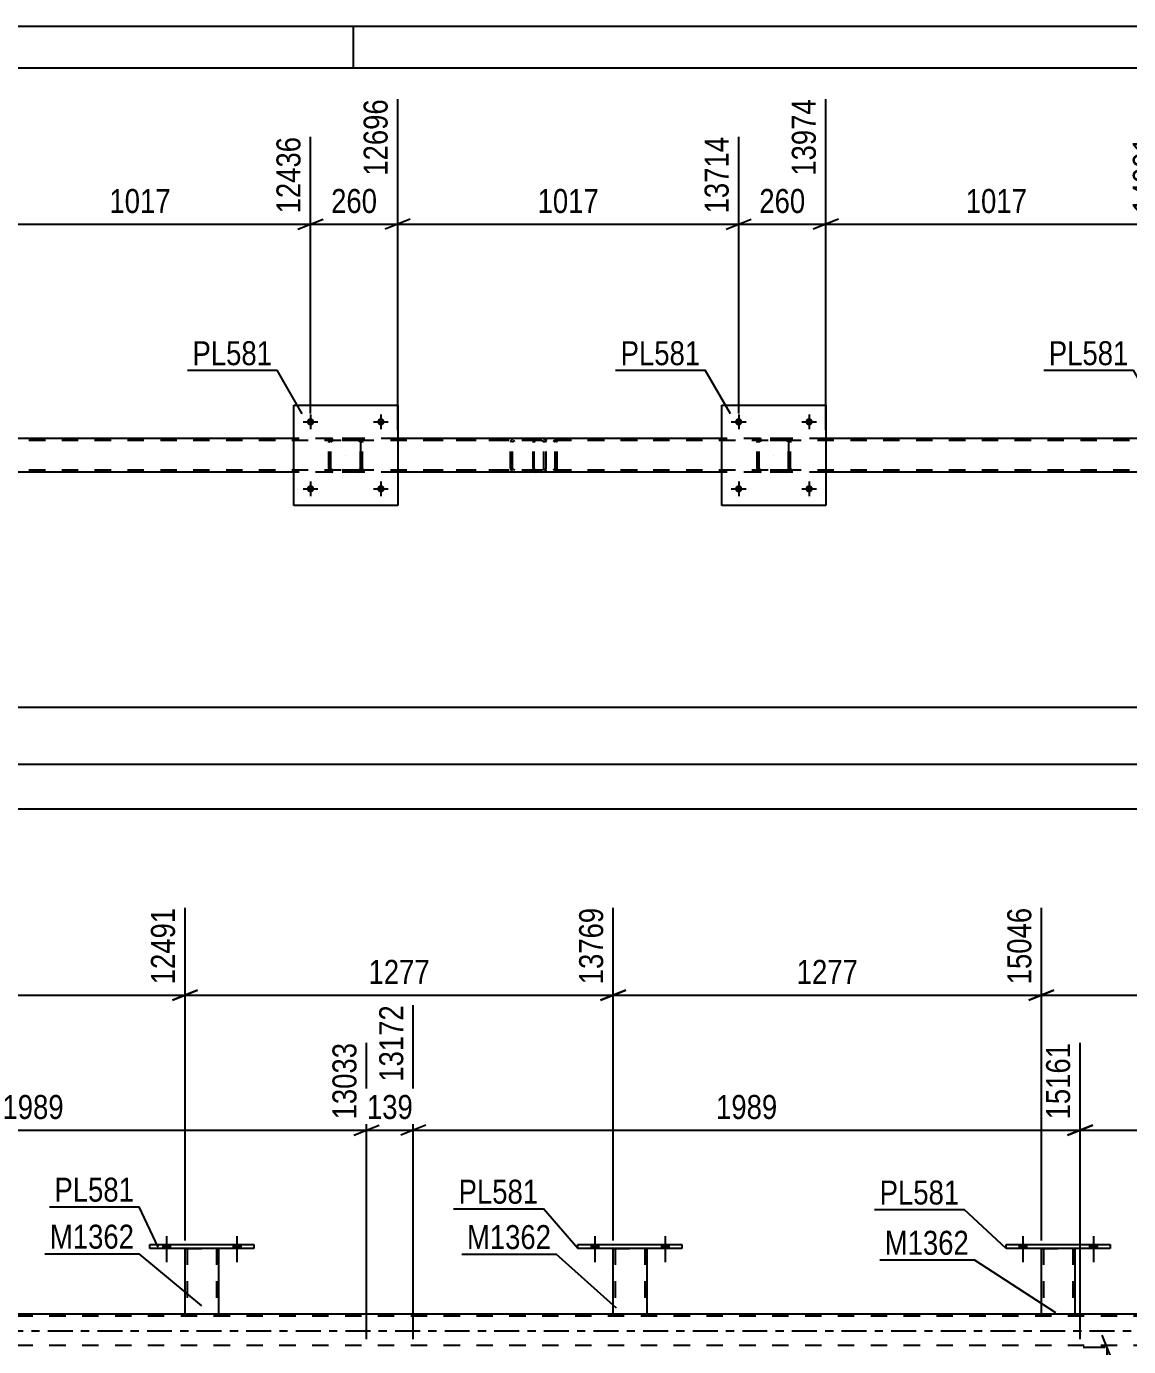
# Model space of a CAD drawing. Header units: millimetres. Extents: x -123 to 718, y -437 to 157.
# Drawn here: x 469.5 to 601, y -0.9 to 156.7 of the extents above; entities that cross this region are included whole.
import ezdxf

# ---------------------------------------------------------------- set-up
doc = ezdxf.new("R2010")
doc.units = ezdxf.units.MM
doc.linetypes.add('DXK_LINE_DOT2', pattern=[3.9198, 1.9599, -1.9599])
doc.linetypes.add('DXK_LINE_DOT3', pattern=[5.9187, 2.979, -0.9799, 0.9799, -0.9799])
doc.styles.add('Arial Narrow', font='ARIALN.TTF', dxfattribs={"height": 0.2})

# ---------------------------------------------------------------- blocks, each defined once
blk = doc.blocks.new('Unknown-232816598-1133')
at = {"color": 5, "linetype": 'Continuous'}
for p, q in [((718.5, 156.71), (-122.5, 156.71)), ((508.5, 151.71), (508.5, 156.71)), ((713.5, 151.71), (-117.5, 151.71))]:
    blk.add_line(p, q, dxfattribs=at)
blk = doc.blocks.new('Part-232816598-6915 - 6691')
at = {"color": 7, "linetype": 'DXK_LINE_DOT2'}
for p, q in [((529.97, 107.22), (529.95, 107.03)), ((530.03, 107.37), (529.97, 107.22)), ((530.12, 107.48), (530.03, 107.37)), ((530.1, 107.13), (530.13, 107.2)), ((530.22, 107.51), (530.12, 107.48)), ((530.13, 107.2), (530.17, 107.26)), ((530.17, 107.26), (530.22, 107.27)), ((542.38, 107.51), (530.22, 107.51)), ((542.38, 107.27), (530.22, 107.27)), ((531.5, 107.51), (531.5, 107.27)), ((532.51, 107.48), (532.32, 107.51)), ((532.32, 107.27), (532.41, 107.26)), ((532.41, 107.26), (532.49, 107.2)), ((532.49, 107.2), (532.55, 107.13)), ((532.82, 107.03), (532.78, 107.22)), ((529.95, 103.99), (529.95, 107.03)), ((530.09, 107.03), (530.1, 107.13)), ((530.09, 103.99), (530.09, 107.03)), ((532.55, 107.13), (532.57, 107.03)), ((532.57, 103.99), (532.57, 107.03)), ((532.82, 103.99), (532.82, 107.03)), ((529.95, 103.99), (529.97, 103.81)), ((529.97, 103.81), (530.03, 103.65)), ((530.03, 103.65), (530.12, 103.55)), ((530.1, 103.9), (530.09, 103.99)), ((530.13, 103.82), (530.1, 103.9)), ((530.12, 103.55), (530.22, 103.51)), ((530.17, 103.77), (530.13, 103.82)), ((530.22, 103.75), (530.17, 103.77)), ((542.38, 103.75), (530.22, 103.75)), ((542.38, 103.51), (530.22, 103.51)), ((531.5, 103.51), (531.5, 103.75)), ((532.41, 103.77), (532.32, 103.75)), ((532.32, 103.51), (532.51, 103.55)), ((532.49, 103.82), (532.41, 103.77)), ((532.55, 103.9), (532.49, 103.82)), ((532.57, 103.99), (532.55, 103.9)), ((532.78, 103.81), (532.82, 103.99))]:
    blk.add_line(p, q, dxfattribs=at)
for centre, start, end in [((532.33, 107.02), 23.8494, 68.8059), ((532.33, 104.01), 291.1941, 336.1506)]:
    blk.add_arc(centre, 0.492, start, end, dxfattribs=at)
blk = doc.blocks.new('Part-232816598-49772 - 6691')
at = {"color": 7, "linetype": 'DXK_LINE_DOT2'}
for p, q in [((505.59, 107.03), (505.63, 107.22)), ((505.63, 107.22), (505.59, 107.03)), ((505.85, 107.12), (505.9, 107.2)), ((505.89, 107.48), (506.07, 107.51)), ((506.07, 107.51), (505.89, 107.48)), ((505.9, 107.2), (505.98, 107.25)), ((505.98, 107.25), (506.07, 107.27)), ((509.11, 107.51), (506.07, 107.51)), ((509.11, 107.27), (506.07, 107.27)), ((509.11, 107.51), (509.3, 107.48)), ((509.3, 107.48), (509.11, 107.51)), ((509.11, 107.27), (509.21, 107.25)), ((509.21, 107.25), (509.28, 107.2)), ((509.28, 107.2), (509.34, 107.12)), ((509.56, 107.22), (509.59, 107.03)), ((509.59, 107.03), (509.56, 107.22)), ((505.59, 103.99), (505.59, 107.03)), ((505.59, 103.99), (505.59, 107.03)), ((505.83, 107.03), (505.85, 107.12)), ((505.83, 103.99), (505.83, 107.03)), ((505.83, 103.99), (505.83, 107.03)), ((509.34, 107.12), (509.35, 107.03)), ((509.35, 103.99), (509.35, 107.03)), ((509.35, 107.03), (509.35, 103.99)), ((509.59, 103.99), (509.59, 107.03)), ((509.59, 103.99), (509.59, 107.03)), ((505.63, 103.81), (505.59, 103.99)), ((505.59, 103.99), (505.63, 103.81)), ((505.85, 103.9), (505.83, 103.99)), ((505.9, 103.82), (505.85, 103.9)), ((506.07, 103.51), (505.89, 103.55)), ((505.89, 103.55), (506.07, 103.51)), ((505.98, 103.77), (505.9, 103.82)), ((506.07, 103.75), (505.98, 103.77)), ((509.11, 103.75), (506.07, 103.75)), ((509.11, 103.51), (506.07, 103.51)), ((509.21, 103.77), (509.11, 103.75)), ((509.3, 103.55), (509.11, 103.51)), ((509.11, 103.51), (509.3, 103.55)), ((509.28, 103.82), (509.21, 103.77)), ((509.34, 103.9), (509.28, 103.82)), ((509.35, 103.99), (509.34, 103.9)), ((509.59, 103.99), (509.56, 103.81)), ((509.56, 103.81), (509.59, 103.99))]:
    blk.add_line(p, q, dxfattribs=at)
at = {"color": 7, "linetype": 'DXK_LINE_DOT3'}
blk.add_line((507.59, 105.51), (507.59, 105.51), dxfattribs=at)
at = {"color": 7, "linetype": 'DXK_LINE_DOT2'}
for centre, start, end in [((506.07, 107.03), 112.5, 157.5), ((506.07, 107.03), 112.5, 157.5), ((509.11, 107.03), 22.5, 67.5), ((509.11, 107.03), 22.5, 67.5), ((506.07, 103.99), 202.5, 247.5), ((506.07, 103.99), 202.5, 247.5), ((509.11, 103.99), 292.5, 337.5), ((509.11, 103.99), 292.5, 337.5)]:
    blk.add_arc(centre, 0.48, start, end, dxfattribs=at)
blk = doc.blocks.new('Part-232816598-6811 - 6691')
at = {"color": 7, "linetype": 'DXK_LINE_DOT2'}
for p, q in [((624.63, 107.27), (293.9, 107.27)), ((513.79, 107.51), (501.39, 107.51)), ((564.87, 107.51), (552.47, 107.51)), ((624.63, 103.75), (293.9, 103.75)), ((513.79, 103.51), (501.39, 103.51)), ((564.87, 103.51), (552.47, 103.51))]:
    blk.add_line(p, q, dxfattribs=at)
at = {"color": 2, "linetype": 'Continuous'}
for p, q in [((501.39, 107.51), (462.71, 107.51)), ((552.47, 107.51), (513.79, 107.51)), ((603.55, 107.51), (564.87, 107.51)), ((501.39, 103.51), (462.71, 103.51)), ((552.47, 103.51), (513.79, 103.51)), ((603.55, 103.51), (564.87, 103.51))]:
    blk.add_line(p, q, dxfattribs=at)
blk = doc.blocks.new('Part-232816598-6923 - 6691')
at = {"color": 7, "linetype": 'DXK_LINE_DOT2'}
for p, q in [((530.99, 107.51), (516, 107.51)), ((530.99, 107.27), (516, 107.27)), ((527.28, 107.22), (527.24, 107.03)), ((527.52, 107.13), (527.57, 107.2)), ((527.75, 107.51), (527.56, 107.48)), ((527.57, 107.2), (527.66, 107.26)), ((527.66, 107.26), (527.75, 107.27)), ((531.18, 107.48), (530.99, 107.51)), ((530.99, 107.27), (531.09, 107.26)), ((531.09, 107.26), (531.17, 107.2)), ((531.17, 107.2), (531.23, 107.13)), ((531.5, 107.03), (531.46, 107.22)), ((527.24, 103.99), (527.24, 107.03)), ((527.5, 107.03), (527.52, 107.13)), ((527.5, 103.99), (527.5, 107.03)), ((531.23, 107.13), (531.24, 107.03)), ((531.24, 103.99), (531.24, 107.03)), ((531.5, 103.99), (531.5, 107.03)), ((530.99, 103.75), (516, 103.75)), ((530.99, 103.51), (516, 103.51)), ((527.24, 103.99), (527.28, 103.81)), ((527.52, 103.9), (527.5, 103.99)), ((527.57, 103.82), (527.52, 103.9)), ((527.56, 103.55), (527.75, 103.51)), ((527.66, 103.77), (527.57, 103.82)), ((527.75, 103.75), (527.66, 103.77)), ((531.09, 103.77), (530.99, 103.75)), ((530.99, 103.51), (531.18, 103.55)), ((531.17, 103.82), (531.09, 103.77)), ((531.23, 103.9), (531.17, 103.82)), ((531.24, 103.99), (531.23, 103.9)), ((531.46, 103.81), (531.5, 103.99))]:
    blk.add_line(p, q, dxfattribs=at)
for centre, start, end in [((527.73, 107.01), 110.7583, 155.68), ((531.01, 107.01), 24.32, 69.2417), ((527.73, 104.01), 204.32, 249.2417), ((531.01, 104.01), 290.7583, 335.68)]:
    blk.add_arc(centre, 0.496, start, end, dxfattribs=at)
blk = doc.blocks.new('Part-232816598-49773 - 6691')
at = {"color": 2, "linetype": 'Continuous'}
for p, q in [((501.39, 99.51), (501.39, 111.51)), ((501.39, 111.51), (513.79, 111.51)), ((513.79, 111.51), (513.79, 99.51)), ((513.79, 99.51), (501.39, 99.51))]:
    blk.add_line(p, q, dxfattribs=at)
blk = doc.blocks.new('Part-232816598-49774 - 6691')
at = {"color": 7, "linetype": 'DXK_LINE_DOT2'}
for p, q in [((556.67, 107.03), (556.71, 107.22)), ((556.71, 107.22), (556.67, 107.03)), ((556.93, 107.12), (556.98, 107.2)), ((556.97, 107.48), (557.15, 107.51)), ((557.15, 107.51), (556.97, 107.48)), ((556.98, 107.2), (557.06, 107.25)), ((557.06, 107.25), (557.15, 107.27)), ((560.19, 107.51), (557.15, 107.51)), ((560.19, 107.27), (557.15, 107.27)), ((560.19, 107.51), (560.38, 107.48)), ((560.38, 107.48), (560.19, 107.51)), ((560.19, 107.27), (560.29, 107.25)), ((560.29, 107.25), (560.36, 107.2)), ((560.36, 107.2), (560.42, 107.12)), ((560.64, 107.22), (560.67, 107.03)), ((560.67, 107.03), (560.64, 107.22)), ((556.67, 103.99), (556.67, 107.03)), ((556.67, 103.99), (556.67, 107.03)), ((556.91, 107.03), (556.93, 107.12)), ((556.91, 103.99), (556.91, 107.03)), ((556.91, 103.99), (556.91, 107.03)), ((560.42, 107.12), (560.43, 107.03)), ((560.43, 103.99), (560.43, 107.03)), ((560.43, 107.03), (560.43, 103.99)), ((560.67, 103.99), (560.67, 107.03)), ((560.67, 103.99), (560.67, 107.03)), ((556.71, 103.81), (556.67, 103.99)), ((556.67, 103.99), (556.71, 103.81)), ((556.93, 103.9), (556.91, 103.99)), ((556.98, 103.82), (556.93, 103.9)), ((557.15, 103.51), (556.97, 103.55)), ((556.97, 103.55), (557.15, 103.51)), ((557.06, 103.77), (556.98, 103.82)), ((557.15, 103.75), (557.06, 103.77)), ((560.19, 103.75), (557.15, 103.75)), ((560.19, 103.51), (557.15, 103.51)), ((560.29, 103.77), (560.19, 103.75)), ((560.38, 103.55), (560.19, 103.51)), ((560.19, 103.51), (560.38, 103.55)), ((560.36, 103.82), (560.29, 103.77)), ((560.42, 103.9), (560.36, 103.82)), ((560.43, 103.99), (560.42, 103.9)), ((560.67, 103.99), (560.64, 103.81)), ((560.64, 103.81), (560.67, 103.99))]:
    blk.add_line(p, q, dxfattribs=at)
at = {"color": 7, "linetype": 'DXK_LINE_DOT3'}
blk.add_line((558.67, 105.51), (558.67, 105.51), dxfattribs=at)
at = {"color": 7, "linetype": 'DXK_LINE_DOT2'}
for centre, start, end in [((557.15, 107.03), 112.5, 157.5), ((557.15, 107.03), 112.5, 157.5), ((560.19, 107.03), 22.5, 67.5), ((560.19, 107.03), 22.5, 67.5), ((557.15, 103.99), 202.5, 247.5), ((557.15, 103.99), 202.5, 247.5), ((560.19, 103.99), 292.5, 337.5), ((560.19, 103.99), 292.5, 337.5)]:
    blk.add_arc(centre, 0.48, start, end, dxfattribs=at)
blk = doc.blocks.new('Part-232816598-49775 - 6691')
at = {"color": 2, "linetype": 'Continuous'}
for p, q in [((552.47, 99.51), (552.47, 111.51)), ((552.47, 111.51), (564.87, 111.51)), ((564.87, 111.51), (564.87, 99.51)), ((564.87, 99.51), (552.47, 99.51))]:
    blk.add_line(p, q, dxfattribs=at)
blk = doc.blocks.new('Bolt-232816598-49798 - 6691')
at = {"linetype": 'Continuous'}
for points in [[(503.83, 101.51, -1), (502.95, 101.51, -1)], [(512.23, 101.51, -1), (511.35, 101.51, -1)]]:
    blk.add_hatch(color=1, dxfattribs=at).paths.add_polyline_path(points)
at = {"color": 1, "linetype": 'Continuous'}
for p, q in [((502.51, 101.51), (504.27, 101.51)), ((503.39, 102.39), (503.39, 100.63)), ((510.91, 101.51), (512.67, 101.51)), ((511.79, 102.39), (511.79, 100.63))]:
    blk.add_line(p, q, dxfattribs=at)
blk = doc.blocks.new('Bolt-232816598-49799 - 6691')
at = {"linetype": 'Continuous'}
for points in [[(503.83, 109.51, -1), (502.95, 109.51, -1)], [(512.23, 109.51, -1), (511.35, 109.51, -1)]]:
    blk.add_hatch(color=1, dxfattribs=at).paths.add_polyline_path(points)
at = {"color": 1, "linetype": 'Continuous'}
for p, q in [((503.39, 110.39), (503.39, 108.63)), ((511.79, 110.39), (511.79, 108.63)), ((502.51, 109.51), (504.27, 109.51)), ((510.91, 109.51), (512.67, 109.51))]:
    blk.add_line(p, q, dxfattribs=at)
blk = doc.blocks.new('Bolt-232816598-49800 - 6691')
at = {"linetype": 'Continuous'}
for points in [[(554.91, 101.51, -1), (554.03, 101.51, -1)], [(563.31, 101.51, -1), (562.43, 101.51, -1)]]:
    blk.add_hatch(color=1, dxfattribs=at).paths.add_polyline_path(points)
at = {"color": 1, "linetype": 'Continuous'}
for p, q in [((553.59, 101.51), (555.35, 101.51)), ((554.47, 102.39), (554.47, 100.63)), ((561.99, 101.51), (563.75, 101.51)), ((562.87, 102.39), (562.87, 100.63))]:
    blk.add_line(p, q, dxfattribs=at)
blk = doc.blocks.new('Bolt-232816598-49801 - 6691')
at = {"linetype": 'Continuous'}
for points in [[(554.91, 109.51, -1), (554.03, 109.51, -1)], [(563.31, 109.51, -1), (562.43, 109.51, -1)]]:
    blk.add_hatch(color=1, dxfattribs=at).paths.add_polyline_path(points)
at = {"color": 1, "linetype": 'Continuous'}
for p, q in [((554.47, 110.39), (554.47, 108.63)), ((562.87, 110.39), (562.87, 108.63)), ((553.59, 109.51), (555.35, 109.51)), ((561.99, 109.51), (563.75, 109.51))]:
    blk.add_line(p, q, dxfattribs=at)
blk = doc.blocks.new('Bolt-232816598-50254 - 5056')
at = {"linetype": 'Continuous'}
for points in [[(536.86, 10.84), (537.74, 10.84), (537.74, 11.32), (536.86, 11.32)], [(545.26, 10.84), (546.14, 10.84), (546.14, 11.32), (545.26, 11.32)]]:
    blk.add_hatch(color=1, dxfattribs=at).paths.add_polyline_path(points)
at = {"color": 1, "linetype": 'Continuous'}
for p, q in [((536.86, 11.32), (536.86, 10.84)), ((537.3, 12.32), (537.3, 9.2)), ((537.74, 11.32), (537.74, 10.84)), ((545.26, 11.32), (545.26, 10.84)), ((545.7, 12.32), (545.7, 9.2)), ((546.14, 11.32), (546.14, 10.84))]:
    blk.add_line(p, q, dxfattribs=at)
blk = doc.blocks.new('Part-232816598-5214 - 5056')
at = {"color": 7, "linetype": 'DXK_LINE_DOT2'}
for p, q in [((607.46, 2.76), (276.73, 2.76)), ((492.42, 3), (488.42, 3)), ((543.5, 3), (539.5, 3)), ((594.58, 3), (590.58, 3)), ((607.46, -0.76), (276.73, -0.76))]:
    blk.add_line(p, q, dxfattribs=at)
at = {"color": 2, "linetype": 'Continuous'}
for p, q in [((488.42, 3), (441.34, 3)), ((539.5, 3), (492.42, 3)), ((590.58, 3), (543.5, 3)), ((607.46, 3), (594.58, 3))]:
    blk.add_line(p, q, dxfattribs=at)
at = {"color": 7, "linetype": 'DXK_LINE_DOT3'}
blk.add_line((276.73, 1), (607.46, 1), dxfattribs=at)
blk = doc.blocks.new('Part-232816598-50230 - 5056')
at = {"color": 2, "linetype": 'Continuous'}
for p, q in [((590.58, 3), (590.58, 10.84)), ((594.58, 10.84), (594.58, 3)), ((594.55, 3), (590.58, 3)), ((594.58, 3), (594.55, 3))]:
    blk.add_line(p, q, dxfattribs=at)
at = {"color": 7, "linetype": 'DXK_LINE_DOT2'}
for p, q in [((590.58, 10.84), (594.58, 10.84)), ((590.58, 10.84), (590.58, 10.84)), ((590.58, 10.84), (590.58, 10.84)), ((590.82, 10.84), (590.82, 3)), ((594.34, 10.84), (594.34, 3)), ((594.58, 10.84), (594.58, 10.84)), ((594.58, 10.84), (594.58, 10.84)), ((594.32, 3), (594.34, 3))]:
    blk.add_line(p, q, dxfattribs=at)
blk = doc.blocks.new('Bolt-232816598-50252 - 5056')
at = {"linetype": 'Continuous'}
for points in [[(485.78, 10.84), (486.66, 10.84), (486.66, 11.32), (485.78, 11.32)], [(494.18, 10.84), (495.06, 10.84), (495.06, 11.32), (494.18, 11.32)]]:
    blk.add_hatch(color=1, dxfattribs=at).paths.add_polyline_path(points)
at = {"color": 1, "linetype": 'Continuous'}
for p, q in [((485.78, 11.32), (485.78, 10.84)), ((486.22, 12.32), (486.22, 9.2)), ((486.66, 11.32), (486.66, 10.84)), ((494.18, 11.32), (494.18, 10.84)), ((494.62, 12.32), (494.62, 9.2)), ((495.06, 11.32), (495.06, 10.84))]:
    blk.add_line(p, q, dxfattribs=at)
blk = doc.blocks.new('Part-232816598-50228 - 5056')
at = {"color": 2, "linetype": 'Continuous'}
for p, q in [((539.5, 3), (539.5, 10.84)), ((543.5, 10.84), (543.5, 3)), ((543.47, 3), (539.5, 3)), ((543.5, 3), (543.47, 3))]:
    blk.add_line(p, q, dxfattribs=at)
at = {"color": 7, "linetype": 'DXK_LINE_DOT2'}
for p, q in [((539.5, 10.84), (543.5, 10.84)), ((539.5, 10.84), (539.5, 10.84)), ((539.5, 10.84), (539.5, 10.84)), ((539.74, 10.84), (539.74, 3)), ((543.26, 10.84), (543.26, 3)), ((543.5, 10.84), (543.5, 10.84)), ((543.5, 10.84), (543.5, 10.84)), ((543.24, 3), (543.26, 3))]:
    blk.add_line(p, q, dxfattribs=at)
blk = doc.blocks.new('Part-232816598-50227 - 5056')
at = {"color": 2, "linetype": 'Continuous'}
for p, q in [((484.22, 10.84), (484.22, 11.32)), ((484.22, 11.32), (496.62, 11.32)), ((496.62, 11.32), (496.62, 10.84)), ((496.62, 10.84), (484.22, 10.84))]:
    blk.add_line(p, q, dxfattribs=at)
blk = doc.blocks.new('Part-232816598-50226 - 5056')
at = {"color": 2, "linetype": 'Continuous'}
for p, q in [((488.42, 3), (488.42, 10.84)), ((492.42, 10.84), (492.42, 3)), ((492.39, 3), (488.42, 3)), ((492.42, 3), (492.39, 3))]:
    blk.add_line(p, q, dxfattribs=at)
at = {"color": 7, "linetype": 'DXK_LINE_DOT2'}
for p, q in [((488.42, 10.84), (492.42, 10.84)), ((488.42, 10.84), (488.42, 10.84)), ((488.42, 10.84), (488.42, 10.84)), ((488.66, 10.84), (488.66, 3)), ((492.18, 10.84), (492.18, 3)), ((492.42, 10.84), (492.42, 10.84)), ((492.42, 10.84), (492.42, 10.84)), ((492.16, 3), (492.18, 3))]:
    blk.add_line(p, q, dxfattribs=at)
blk = doc.blocks.new('Part-232816598-50229 - 5056')
at = {"color": 2, "linetype": 'Continuous'}
for p, q in [((535.3, 10.84), (535.3, 11.32)), ((535.3, 11.32), (547.7, 11.32)), ((547.7, 11.32), (547.7, 10.84)), ((547.7, 10.84), (535.3, 10.84))]:
    blk.add_line(p, q, dxfattribs=at)
blk = doc.blocks.new('Part-232816598-50231 - 5056')
at = {"color": 2, "linetype": 'Continuous'}
for p, q in [((586.38, 10.84), (586.38, 11.32)), ((586.38, 11.32), (598.78, 11.32)), ((598.78, 11.32), (598.78, 10.84)), ((598.78, 10.84), (586.38, 10.84))]:
    blk.add_line(p, q, dxfattribs=at)
blk = doc.blocks.new('Bolt-232816598-50253 - 5056')
at = {"linetype": 'Continuous'}
for points in [[(485.78, 10.84), (486.66, 10.84), (486.66, 11.32), (485.78, 11.32)], [(494.18, 10.84), (495.06, 10.84), (495.06, 11.32), (494.18, 11.32)]]:
    blk.add_hatch(color=1, dxfattribs=at).paths.add_polyline_path(points)
at = {"color": 1, "linetype": 'Continuous'}
for p, q in [((485.78, 11.32), (485.78, 10.84)), ((486.22, 12.32), (486.22, 9.2)), ((486.66, 11.32), (486.66, 10.84)), ((494.18, 11.32), (494.18, 10.84)), ((494.62, 12.32), (494.62, 9.2)), ((495.06, 11.32), (495.06, 10.84))]:
    blk.add_line(p, q, dxfattribs=at)
blk = doc.blocks.new('Bolt-232816598-50255 - 5056')
at = {"linetype": 'Continuous'}
for points in [[(536.86, 10.84), (537.74, 10.84), (537.74, 11.32), (536.86, 11.32)], [(545.26, 10.84), (546.14, 10.84), (546.14, 11.32), (545.26, 11.32)]]:
    blk.add_hatch(color=1, dxfattribs=at).paths.add_polyline_path(points)
at = {"color": 1, "linetype": 'Continuous'}
for p, q in [((536.86, 11.32), (536.86, 10.84)), ((537.3, 12.32), (537.3, 9.2)), ((537.74, 11.32), (537.74, 10.84)), ((545.26, 11.32), (545.26, 10.84)), ((545.7, 12.32), (545.7, 9.2)), ((546.14, 11.32), (546.14, 10.84))]:
    blk.add_line(p, q, dxfattribs=at)
blk = doc.blocks.new('Bolt-232816598-50256 - 5056')
at = {"linetype": 'Continuous'}
for points in [[(587.94, 10.84), (588.82, 10.84), (588.82, 11.32), (587.94, 11.32)], [(596.34, 10.84), (597.22, 10.84), (597.22, 11.32), (596.34, 11.32)]]:
    blk.add_hatch(color=1, dxfattribs=at).paths.add_polyline_path(points)
at = {"color": 1, "linetype": 'Continuous'}
for p, q in [((587.94, 11.32), (587.94, 10.84)), ((588.38, 12.32), (588.38, 9.2)), ((588.82, 11.32), (588.82, 10.84)), ((596.34, 11.32), (596.34, 10.84)), ((596.78, 12.32), (596.78, 9.2)), ((597.22, 11.32), (597.22, 10.84))]:
    blk.add_line(p, q, dxfattribs=at)
blk = doc.blocks.new('Bolt-232816598-50257 - 5056')
at = {"linetype": 'Continuous'}
for points in [[(587.94, 10.84), (588.82, 10.84), (588.82, 11.32), (587.94, 11.32)], [(596.34, 10.84), (597.22, 10.84), (597.22, 11.32), (596.34, 11.32)]]:
    blk.add_hatch(color=1, dxfattribs=at).paths.add_polyline_path(points)
at = {"color": 1, "linetype": 'Continuous'}
for p, q in [((587.94, 11.32), (587.94, 10.84)), ((588.38, 12.32), (588.38, 9.2)), ((588.82, 11.32), (588.82, 10.84)), ((596.34, 11.32), (596.34, 10.84)), ((596.78, 12.32), (596.78, 9.2)), ((597.22, 11.32), (597.22, 10.84))]:
    blk.add_line(p, q, dxfattribs=at)
blk = doc.blocks.new('StraightDimension-232816598-13494 - 6691')
at = {"color": 7, "linetype": 'Continuous'}
blk.add_line((100.21, 75.46), (661.75, 75.46), dxfattribs=at)
blk = doc.blocks.new('StraightDimension-232816598-7278 - 6691')
at = {"color": 7, "linetype": 'Continuous'}
blk.add_line((5.13, 63.32), (661.75, 63.32), dxfattribs=at)
blk = doc.blocks.new('StraightDimension-232816598-13380 - 6691')
at = {"color": 7, "linetype": 'Continuous'}
blk.add_line((5.93, 68.64), (661.75, 68.64), dxfattribs=at)
blk = doc.blocks.new('StraightDimension-232816598-64137 - 6691')
at = {"color": 7, "linetype": 'Continuous'}
for p, q in [((564.87, 108.51), (564.87, 148.03)), ((605.55, 110.51), (605.55, 143.53)), ((566.37, 133.69), (563.37, 132.49)), ((564.87, 133.09), (605.55, 133.09)), ((604.05, 132.49), (607.05, 133.69))]:
    blk.add_line(p, q, dxfattribs=at)
at = {"color": 0, "linetype": 'Continuous'}
blk.add_wipeout([(604.95, 144.13), (600.75, 144.13), (600.75, 133.79), (604.95, 133.79)], dxfattribs=at)
at = {"color": 0}
blk.add_wipeout([(589.47, 133.84), (589.47, 138.04), (580.96, 138.04), (580.96, 133.84)], dxfattribs=at)
at = {"color": 3, "linetype": 'Continuous', "style": 'Arial Narrow'}
blk.add_text('14991', height=2.863, rotation=90.0002, dxfattribs=at).set_placement((604.35, 134.39))
at = {"color": 3, "style": 'Arial Narrow'}
blk.add_text('1017', height=2.863, dxfattribs=at).set_placement((581.56, 134.44))
blk = doc.blocks.new('StraightDimension-232816598-64138 - 6691')
at = {"color": 7, "linetype": 'Continuous'}
for p, q in [((564.87, 108.51), (564.87, 148.03)), ((554.47, 110.51), (554.47, 143.53)), ((552.97, 132.49), (555.97, 133.69)), ((554.47, 133.09), (564.87, 133.09)), ((566.37, 133.69), (563.37, 132.49))]:
    blk.add_line(p, q, dxfattribs=at)
at = {"color": 0}
blk.add_wipeout([(563.02, 133.84), (563.02, 138.04), (556.33, 138.04), (556.33, 133.84)], dxfattribs=at)
at = {"color": 3, "style": 'Arial Narrow'}
blk.add_text('260', height=2.863, dxfattribs=at).set_placement((556.93, 134.44))
at = {"color": 0, "linetype": 'Continuous'}
blk.add_wipeout([(564.27, 148.63), (560.07, 148.63), (560.07, 138.29), (564.27, 138.29)], dxfattribs=at)
at = {"color": 3, "linetype": 'Continuous', "style": 'Arial Narrow'}
blk.add_text('13974', height=2.863, rotation=90.0002, dxfattribs=at).set_placement((563.67, 138.89))
blk = doc.blocks.new('StraightDimension-232816598-64139 - 6691')
at = {"color": 7, "linetype": 'Continuous'}
for p, q in [((513.79, 108.51), (513.79, 148.03)), ((554.47, 110.51), (554.47, 143.53)), ((515.29, 133.69), (512.29, 132.49)), ((513.79, 133.09), (554.47, 133.09)), ((552.97, 132.49), (555.97, 133.69))]:
    blk.add_line(p, q, dxfattribs=at)
at = {"color": 0, "linetype": 'Continuous'}
blk.add_wipeout([(553.87, 144.13), (549.67, 144.13), (549.67, 133.79), (553.87, 133.79)], dxfattribs=at)
at = {"color": 0}
blk.add_wipeout([(538.39, 133.84), (538.39, 138.04), (529.88, 138.04), (529.88, 133.84)], dxfattribs=at)
at = {"color": 3, "linetype": 'Continuous', "style": 'Arial Narrow'}
blk.add_text('13714', height=2.863, rotation=90.0002, dxfattribs=at).set_placement((553.27, 134.39))
at = {"color": 3, "style": 'Arial Narrow'}
blk.add_text('1017', height=2.863, dxfattribs=at).set_placement((530.48, 134.44))
blk = doc.blocks.new('StraightDimension-232816598-64140 - 6691')
at = {"color": 7, "linetype": 'Continuous'}
for p, q in [((513.79, 108.51), (513.79, 148.03)), ((503.39, 110.51), (503.39, 143.53)), ((501.89, 132.49), (504.89, 133.69)), ((503.39, 133.09), (513.79, 133.09)), ((515.29, 133.69), (512.29, 132.49))]:
    blk.add_line(p, q, dxfattribs=at)
at = {"color": 0}
blk.add_wipeout([(511.94, 133.84), (511.94, 138.04), (505.25, 138.04), (505.25, 133.84)], dxfattribs=at)
at = {"color": 3, "style": 'Arial Narrow'}
blk.add_text('260', height=2.863, dxfattribs=at).set_placement((505.85, 134.44))
at = {"color": 0, "linetype": 'Continuous'}
blk.add_wipeout([(513.19, 148.63), (508.99, 148.63), (508.99, 138.29), (513.19, 138.29)], dxfattribs=at)
at = {"color": 3, "linetype": 'Continuous', "style": 'Arial Narrow'}
blk.add_text('12696', height=2.863, rotation=90.0002, dxfattribs=at).set_placement((512.59, 138.89))
blk = doc.blocks.new('StraightDimension-232816598-64141 - 6691')
at = {"color": 7, "linetype": 'Continuous'}
for p, q in [((462.71, 108.51), (462.71, 148.03)), ((503.39, 110.51), (503.39, 143.53)), ((464.21, 133.69), (461.21, 132.49)), ((462.71, 133.09), (503.39, 133.09)), ((501.89, 132.49), (504.89, 133.69))]:
    blk.add_line(p, q, dxfattribs=at)
at = {"color": 0, "linetype": 'Continuous'}
blk.add_wipeout([(502.79, 144.13), (498.59, 144.13), (498.59, 133.79), (502.79, 133.79)], dxfattribs=at)
at = {"color": 0}
blk.add_wipeout([(487.31, 133.84), (487.31, 138.04), (478.8, 138.04), (478.8, 133.84)], dxfattribs=at)
at = {"color": 3, "linetype": 'Continuous', "style": 'Arial Narrow'}
blk.add_text('12436', height=2.863, rotation=90.0002, dxfattribs=at).set_placement((502.19, 134.39))
at = {"color": 3, "style": 'Arial Narrow'}
blk.add_text('1017', height=2.863, dxfattribs=at).set_placement((479.4, 134.44))
blk = doc.blocks.new('StraightDimension-232816598-30567 - 5056')
at = {"color": 7, "linetype": 'Continuous'}
for p, q in [((430.51, 0), (430.51, 39.88)), ((510.07, 0), (510.07, 35.38)), ((432.01, 25.54), (429.01, 24.34)), ((508.57, 24.34), (511.57, 25.54)), ((430.51, 24.94), (510.07, 24.94))]:
    blk.add_line(p, q, dxfattribs=at)
at = {"color": 0, "linetype": 'Continuous'}
blk.add_wipeout([(509.47, 35.98), (505.27, 35.98), (505.27, 25.64), (509.47, 25.64)], dxfattribs=at)
at = {"color": 0}
blk.add_wipeout([(474.55, 25.69), (474.55, 29.89), (466.04, 29.89), (466.04, 25.69)], dxfattribs=at)
at = {"color": 3, "linetype": 'Continuous', "style": 'Arial Narrow'}
blk.add_text('13033', height=2.863, rotation=90.0002, dxfattribs=at).set_placement((508.87, 26.24))
at = {"color": 3, "style": 'Arial Narrow'}
blk.add_text('1989', height=2.863, dxfattribs=at).set_placement((466.64, 26.29))
blk = doc.blocks.new('StraightDimension-232816598-65720 - 5056')
at = {"color": 7, "linetype": 'Continuous'}
for p, q in [((590.58, 11.77), (590.58, 51.51)), ((636.93, 11.77), (636.93, 51.51)), ((592.08, 41.67), (589.08, 40.47)), ((590.58, 41.07), (636.93, 41.07)), ((635.43, 40.47), (638.43, 41.67))]:
    blk.add_line(p, q, dxfattribs=at)
at = {"color": 0, "linetype": 'Continuous'}
blk.add_wipeout([(636.33, 52.11), (632.13, 52.11), (632.13, 41.77), (636.33, 41.77)], dxfattribs=at)
at = {"color": 0}
blk.add_wipeout([(618.01, 41.82), (618.01, 46.02), (609.5, 46.02), (609.5, 41.82)], dxfattribs=at)
at = {"color": 3, "linetype": 'Continuous', "style": 'Arial Narrow'}
blk.add_text('16323', height=2.863, rotation=90.0002, dxfattribs=at).set_placement((635.73, 42.37))
at = {"color": 3, "style": 'Arial Narrow'}
blk.add_text('1277', height=2.863, dxfattribs=at).set_placement((610.1, 42.42))
blk = doc.blocks.new('StraightDimension-232816598-5608 - 5056')
at = {"color": 7, "linetype": 'Continuous'}
for p, q in [((599.03, -2.5), (597.83, 0.5)), ((598.21, -1), (595.58, -1)), ((598.43, -123.59), (598.43, -1)), ((597.83, -122.09), (599.03, -125.09)), ((555.84, -123.59), (600.83, -123.59))]:
    blk.add_line(p, q, dxfattribs=at)
at = {"color": 0}
blk.add_wipeout([(597.68, -58.04), (593.48, -58.04), (593.48, -66.55), (597.68, -66.55)], dxfattribs=at)
at = {"color": 3, "style": 'Arial Narrow'}
blk.add_text('3065', height=2.863, rotation=90.0002, dxfattribs=at).set_placement((597.08, -65.95))
blk = doc.blocks.new('StraightDimension-232816598-30564 - 5056')
at = {"color": 7, "linetype": 'Continuous'}
for p, q in [((595.21, 0), (595.21, 35.38)), ((661.75, 4), (661.75, 35.38)), ((596.71, 25.54), (593.71, 24.34)), ((660.25, 24.34), (663.25, 25.54)), ((595.21, 24.94), (661.75, 24.94))]:
    blk.add_line(p, q, dxfattribs=at)
at = {"color": 0, "linetype": 'Continuous'}
blk.add_wipeout([(661.15, 35.98), (656.95, 35.98), (656.95, 25.64), (661.15, 25.64)], dxfattribs=at)
at = {"color": 0}
blk.add_wipeout([(632.74, 25.69), (632.74, 29.89), (624.22, 29.89), (624.22, 25.69)], dxfattribs=at)
at = {"color": 3, "linetype": 'Continuous', "style": 'Arial Narrow'}
blk.add_text('16941', height=2.863, rotation=90.0002, dxfattribs=at).set_placement((660.55, 26.24))
at = {"color": 3, "style": 'Arial Narrow'}
blk.add_text('1780', height=2.863, dxfattribs=at).set_placement((624.82, 26.29))
blk = doc.blocks.new('StraightDimension-232816598-30565 - 5056')
at = {"color": 7, "linetype": 'Continuous'}
for p, q in [((515.65, 0), (515.65, 39.88)), ((595.21, 0), (595.21, 35.38)), ((517.15, 25.54), (514.15, 24.34)), ((593.71, 24.34), (596.71, 25.54)), ((515.65, 24.94), (595.21, 24.94))]:
    blk.add_line(p, q, dxfattribs=at)
at = {"color": 0, "linetype": 'Continuous'}
blk.add_wipeout([(594.61, 35.98), (590.41, 35.98), (590.41, 25.64), (594.61, 25.64)], dxfattribs=at)
at = {"color": 0}
blk.add_wipeout([(559.68, 25.69), (559.68, 29.89), (551.17, 29.89), (551.17, 25.69)], dxfattribs=at)
at = {"color": 3, "linetype": 'Continuous', "style": 'Arial Narrow'}
blk.add_text('15161', height=2.863, rotation=90.0002, dxfattribs=at).set_placement((594.01, 26.24))
at = {"color": 3, "style": 'Arial Narrow'}
blk.add_text('1989', height=2.863, dxfattribs=at).set_placement((551.77, 26.29))
blk = doc.blocks.new('StraightDimension-232816598-30566 - 5056')
at = {"color": 7, "linetype": 'Continuous'}
for p, q in [((515.65, 0), (515.65, 39.88)), ((510.07, 0), (510.07, 35.38)), ((508.57, 24.34), (511.57, 25.54)), ((517.15, 25.54), (514.15, 24.34)), ((510.07, 24.94), (515.65, 24.94))]:
    blk.add_line(p, q, dxfattribs=at)
at = {"color": 0}
blk.add_wipeout([(516.2, 25.69), (516.2, 29.89), (509.52, 29.89), (509.52, 25.69)], dxfattribs=at)
at = {"color": 3, "style": 'Arial Narrow'}
blk.add_text('139', height=2.863, dxfattribs=at).set_placement((510.12, 26.29))
at = {"color": 0, "linetype": 'Continuous'}
blk.add_wipeout([(515.05, 40.48), (510.85, 40.48), (510.85, 30.14), (515.05, 30.14)], dxfattribs=at)
at = {"color": 3, "linetype": 'Continuous', "style": 'Arial Narrow'}
blk.add_text('13172', height=2.863, rotation=90.0002, dxfattribs=at).set_placement((514.45, 30.74))
blk = doc.blocks.new('StraightDimension-232816598-65721 - 5056')
at = {"color": 7, "linetype": 'Continuous'}
for p, q in [((539.5, 11.77), (539.5, 51.51)), ((590.58, 11.77), (590.58, 51.51)), ((541, 41.67), (538, 40.47)), ((539.5, 41.07), (590.58, 41.07)), ((589.08, 40.47), (592.08, 41.67))]:
    blk.add_line(p, q, dxfattribs=at)
at = {"color": 0, "linetype": 'Continuous'}
blk.add_wipeout([(589.98, 52.11), (585.78, 52.11), (585.78, 41.77), (589.98, 41.77)], dxfattribs=at)
at = {"color": 0}
blk.add_wipeout([(569.3, 41.82), (569.3, 46.02), (560.79, 46.02), (560.79, 41.82)], dxfattribs=at)
at = {"color": 3, "linetype": 'Continuous', "style": 'Arial Narrow'}
blk.add_text('15046', height=2.863, rotation=90.0002, dxfattribs=at).set_placement((589.38, 42.37))
at = {"color": 3, "style": 'Arial Narrow'}
blk.add_text('1277', height=2.863, dxfattribs=at).set_placement((561.39, 42.42))
blk = doc.blocks.new('StraightDimension-232816598-65722 - 5056')
at = {"color": 7, "linetype": 'Continuous'}
for p, q in [((488.42, 11.77), (488.42, 51.51)), ((539.5, 11.77), (539.5, 51.51)), ((489.92, 41.67), (486.92, 40.47)), ((488.42, 41.07), (539.5, 41.07)), ((538, 40.47), (541, 41.67))]:
    blk.add_line(p, q, dxfattribs=at)
at = {"color": 0, "linetype": 'Continuous'}
blk.add_wipeout([(538.9, 52.11), (534.7, 52.11), (534.7, 41.77), (538.9, 41.77)], dxfattribs=at)
at = {"color": 0}
blk.add_wipeout([(518.22, 41.82), (518.22, 46.02), (509.71, 46.02), (509.71, 41.82)], dxfattribs=at)
at = {"color": 3, "linetype": 'Continuous', "style": 'Arial Narrow'}
blk.add_text('13769', height=2.863, rotation=90.0002, dxfattribs=at).set_placement((538.3, 42.37))
at = {"color": 3, "style": 'Arial Narrow'}
blk.add_text('1277', height=2.863, dxfattribs=at).set_placement((510.31, 42.42))
blk = doc.blocks.new('StraightDimension-232816598-65723 - 5056')
at = {"color": 7, "linetype": 'Continuous'}
for p, q in [((437.34, 11.77), (437.34, 51.51)), ((488.42, 11.77), (488.42, 51.51)), ((438.84, 41.67), (435.84, 40.47)), ((437.34, 41.07), (488.42, 41.07)), ((486.92, 40.47), (489.92, 41.67))]:
    blk.add_line(p, q, dxfattribs=at)
at = {"color": 0, "linetype": 'Continuous'}
blk.add_wipeout([(487.82, 52.11), (483.62, 52.11), (483.62, 41.77), (487.82, 41.77)], dxfattribs=at)
at = {"color": 0}
blk.add_wipeout([(467.14, 41.82), (467.14, 46.02), (458.63, 46.02), (458.63, 41.82)], dxfattribs=at)
at = {"color": 3, "linetype": 'Continuous', "style": 'Arial Narrow'}
blk.add_text('12491', height=2.863, rotation=90.0002, dxfattribs=at).set_placement((487.22, 42.37))
at = {"color": 3, "style": 'Arial Narrow'}
blk.add_text('1277', height=2.863, dxfattribs=at).set_placement((459.23, 42.42))
blk = doc.blocks.new('Mark-232816598-64823 - 6691')
at = {"color": 0}
blk.add_wipeout([(498.81, 116.27), (498.81, 119.27), (489.31, 119.27), (489.31, 116.27)], dxfattribs=at)
blk.add_wipeout([(498.81, 116.27), (498.81, 119.27), (489.31, 119.27), (489.31, 116.27)], dxfattribs=at)
at = {"color": 30, "linetype": 'Continuous'}
for p in [(488.71, 115.67), (502.41, 110.47)]:
    blk.add_line(p, (499.41, 115.67), dxfattribs=at)
at = {"color": 3, "style": 'Arial Narrow'}
blk.add_text('PL581', height=2.863, dxfattribs=at).set_placement((489.31, 116.27))
blk = doc.blocks.new('Mark-232816598-64826 - 6691')
at = {"color": 0}
blk.add_wipeout([(549.89, 116.27), (549.89, 119.27), (540.39, 119.27), (540.39, 116.27)], dxfattribs=at)
blk.add_wipeout([(549.89, 116.27), (549.89, 119.27), (540.39, 119.27), (540.39, 116.27)], dxfattribs=at)
at = {"color": 30, "linetype": 'Continuous'}
for p in [(539.79, 115.67), (553.49, 110.47)]:
    blk.add_line(p, (550.49, 115.67), dxfattribs=at)
at = {"color": 3, "style": 'Arial Narrow'}
blk.add_text('PL581', height=2.863, dxfattribs=at).set_placement((540.39, 116.27))
blk = doc.blocks.new('Mark-232816598-64829 - 6691')
at = {"color": 0}
blk.add_wipeout([(600.97, 116.27), (600.97, 119.27), (591.47, 119.27), (591.47, 116.27)], dxfattribs=at)
blk.add_wipeout([(600.97, 116.27), (600.97, 119.27), (591.47, 119.27), (591.47, 116.27)], dxfattribs=at)
at = {"color": 30, "linetype": 'Continuous'}
for p in [(590.87, 115.67), (604.57, 110.47)]:
    blk.add_line(p, (601.57, 115.67), dxfattribs=at)
at = {"color": 3, "style": 'Arial Narrow'}
blk.add_text('PL581', height=2.863, dxfattribs=at).set_placement((591.47, 116.27))
blk = doc.blocks.new('Mark-232816598-66035 - 5056')
at = {"color": 0}
blk.add_wipeout([(581.95, 10.08), (581.95, 13.08), (571.89, 13.08), (571.89, 10.08)], dxfattribs=at)
blk.add_wipeout([(581.95, 10.08), (581.95, 13.08), (571.89, 13.08), (571.89, 10.08)], dxfattribs=at)
at = {"color": 30, "linetype": 'Continuous'}
for p in [(571.29, 9.48), (592.31, 3.14)]:
    blk.add_line(p, (582.55, 9.48), dxfattribs=at)
at = {"color": 3, "style": 'Arial Narrow'}
blk.add_text('M1362', height=2.863, dxfattribs=at).set_placement((571.89, 10.08))
blk = doc.blocks.new('Mark-232816598-66026 - 5056')
at = {"color": 0}
blk.add_wipeout([(482.35, 16.42), (482.35, 19.42), (472.84, 19.42), (472.84, 16.42)], dxfattribs=at)
blk.add_wipeout([(482.35, 16.42), (482.35, 19.42), (472.84, 19.42), (472.84, 16.42)], dxfattribs=at)
at = {"color": 30, "linetype": 'Continuous'}
for p in [(472.24, 15.82), (485.2, 11)]:
    blk.add_line(p, (482.95, 15.82), dxfattribs=at)
at = {"color": 3, "style": 'Arial Narrow'}
blk.add_text('PL581', height=2.863, dxfattribs=at).set_placement((472.84, 16.42))
blk = doc.blocks.new('Mark-232816598-66023 - 5056')
at = {"color": 0}
blk.add_wipeout([(482.35, 10.81), (482.35, 13.81), (472.3, 13.81), (472.3, 10.81)], dxfattribs=at)
blk.add_wipeout([(482.35, 10.81), (482.35, 13.81), (472.3, 13.81), (472.3, 10.81)], dxfattribs=at)
at = {"color": 30, "linetype": 'Continuous'}
for p in [(471.7, 10.21), (490.44, 3.97)]:
    blk.add_line(p, (482.95, 10.21), dxfattribs=at)
at = {"color": 3, "style": 'Arial Narrow'}
blk.add_text('M1362', height=2.863, dxfattribs=at).set_placement((472.3, 10.81))
blk = doc.blocks.new('Mark-232816598-66029 - 5056')
at = {"color": 0}
blk.add_wipeout([(532.1, 10.76), (532.1, 13.76), (522.05, 13.76), (522.05, 10.76)], dxfattribs=at)
blk.add_wipeout([(532.1, 10.76), (532.1, 13.76), (522.05, 13.76), (522.05, 10.76)], dxfattribs=at)
at = {"color": 30, "linetype": 'Continuous'}
for p in [(521.45, 10.16), (539.91, 3.7)]:
    blk.add_line(p, (532.7, 10.16), dxfattribs=at)
at = {"color": 3, "style": 'Arial Narrow'}
blk.add_text('M1362', height=2.863, dxfattribs=at).set_placement((522.05, 10.76))
blk = doc.blocks.new('Mark-232816598-66032 - 5056')
at = {"color": 0}
blk.add_wipeout([(530.57, 16.18), (530.57, 19.18), (521.06, 19.18), (521.06, 16.18)], dxfattribs=at)
blk.add_wipeout([(530.57, 16.18), (530.57, 19.18), (521.06, 19.18), (521.06, 16.18)], dxfattribs=at)
at = {"color": 30, "linetype": 'Continuous'}
for p in [(520.46, 15.58), (535.3, 10.84)]:
    blk.add_line(p, (531.17, 15.58), dxfattribs=at)
at = {"color": 3, "style": 'Arial Narrow'}
blk.add_text('PL581', height=2.863, dxfattribs=at).set_placement((521.06, 16.18))
blk = doc.blocks.new('Mark-232816598-66038 - 5056')
at = {"color": 0}
blk.add_wipeout([(580.79, 16.08), (580.79, 19.08), (571.29, 19.08), (571.29, 16.08)], dxfattribs=at)
blk.add_wipeout([(580.79, 16.08), (580.79, 19.08), (571.29, 19.08), (571.29, 16.08)], dxfattribs=at)
at = {"color": 30, "linetype": 'Continuous'}
for p in [(570.69, 15.48), (586.38, 10.84)]:
    blk.add_line(p, (581.39, 15.48), dxfattribs=at)
at = {"color": 3, "style": 'Arial Narrow'}
blk.add_text('PL581', height=2.863, dxfattribs=at).set_placement((571.29, 16.08))

msp = doc.modelspace()

# ---------------------------------------------------------------- block references
for name in ['Unknown-232816598-1133', 'Part-232816598-49773 - 6691', 'Bolt-232816598-49799 - 6691', 'Part-232816598-49775 - 6691', 'Bolt-232816598-49801 - 6691', 'Part-232816598-6811 - 6691', 'Part-232816598-49772 - 6691', 'Part-232816598-6923 - 6691', 'Part-232816598-6915 - 6691', 'Part-232816598-49774 - 6691', 'Bolt-232816598-49798 - 6691', 'Bolt-232816598-49800 - 6691', 'Part-232816598-50227 - 5056', 'Bolt-232816598-50252 - 5056', 'Bolt-232816598-50253 - 5056', 'Part-232816598-50229 - 5056', 'Bolt-232816598-50254 - 5056', 'Bolt-232816598-50255 - 5056', 'Part-232816598-50231 - 5056', 'Bolt-232816598-50256 - 5056', 'Bolt-232816598-50257 - 5056', 'Part-232816598-50226 - 5056', 'Part-232816598-50228 - 5056', 'Part-232816598-50230 - 5056', 'Part-232816598-5214 - 5056']:
    msp.add_blockref(name, (0, 0))

# ---------------------------------------------------------------- next in the draw order: block references
for name in ['StraightDimension-232816598-64137 - 6691', 'StraightDimension-232816598-13494 - 6691', 'StraightDimension-232816598-65720 - 5056', 'StraightDimension-232816598-30567 - 5056', 'StraightDimension-232816598-5608 - 5056']:
    msp.add_blockref(name, (0, 0))

# ---------------------------------------------------------------- next in the draw order: block references
for name in ['StraightDimension-232816598-64138 - 6691', 'Mark-232816598-64829 - 6691', 'StraightDimension-232816598-7278 - 6691', 'StraightDimension-232816598-30564 - 5056']:
    msp.add_blockref(name, (0, 0))

# ---------------------------------------------------------------- next in the draw order: block references
for name in ['StraightDimension-232816598-64139 - 6691', 'StraightDimension-232816598-13380 - 6691', 'StraightDimension-232816598-30565 - 5056']:
    msp.add_blockref(name, (0, 0))

# ---------------------------------------------------------------- next in the draw order: block references
for name in ['StraightDimension-232816598-64140 - 6691', 'Mark-232816598-64826 - 6691', 'StraightDimension-232816598-65721 - 5056', 'StraightDimension-232816598-30566 - 5056']:
    msp.add_blockref(name, (0, 0))

# ---------------------------------------------------------------- next in the draw order: block references
for name in ['StraightDimension-232816598-64141 - 6691', 'StraightDimension-232816598-65722 - 5056', 'Mark-232816598-66035 - 5056']:
    msp.add_blockref(name, (0, 0))

# ---------------------------------------------------------------- next in the draw order: block references
for name in ['Mark-232816598-64823 - 6691', 'StraightDimension-232816598-65723 - 5056', 'Mark-232816598-66038 - 5056', 'Mark-232816598-66029 - 5056']:
    msp.add_blockref(name, (0, 0))

# ---------------------------------------------------------------- next in the draw order: block references
for name in ['Mark-232816598-66026 - 5056', 'Mark-232816598-66032 - 5056']:
    msp.add_blockref(name, (0, 0))

# ---------------------------------------------------------------- next in the draw order: block references
msp.add_blockref('Mark-232816598-66023 - 5056', (0, 0))

doc.saveas('drawing.dxf')
